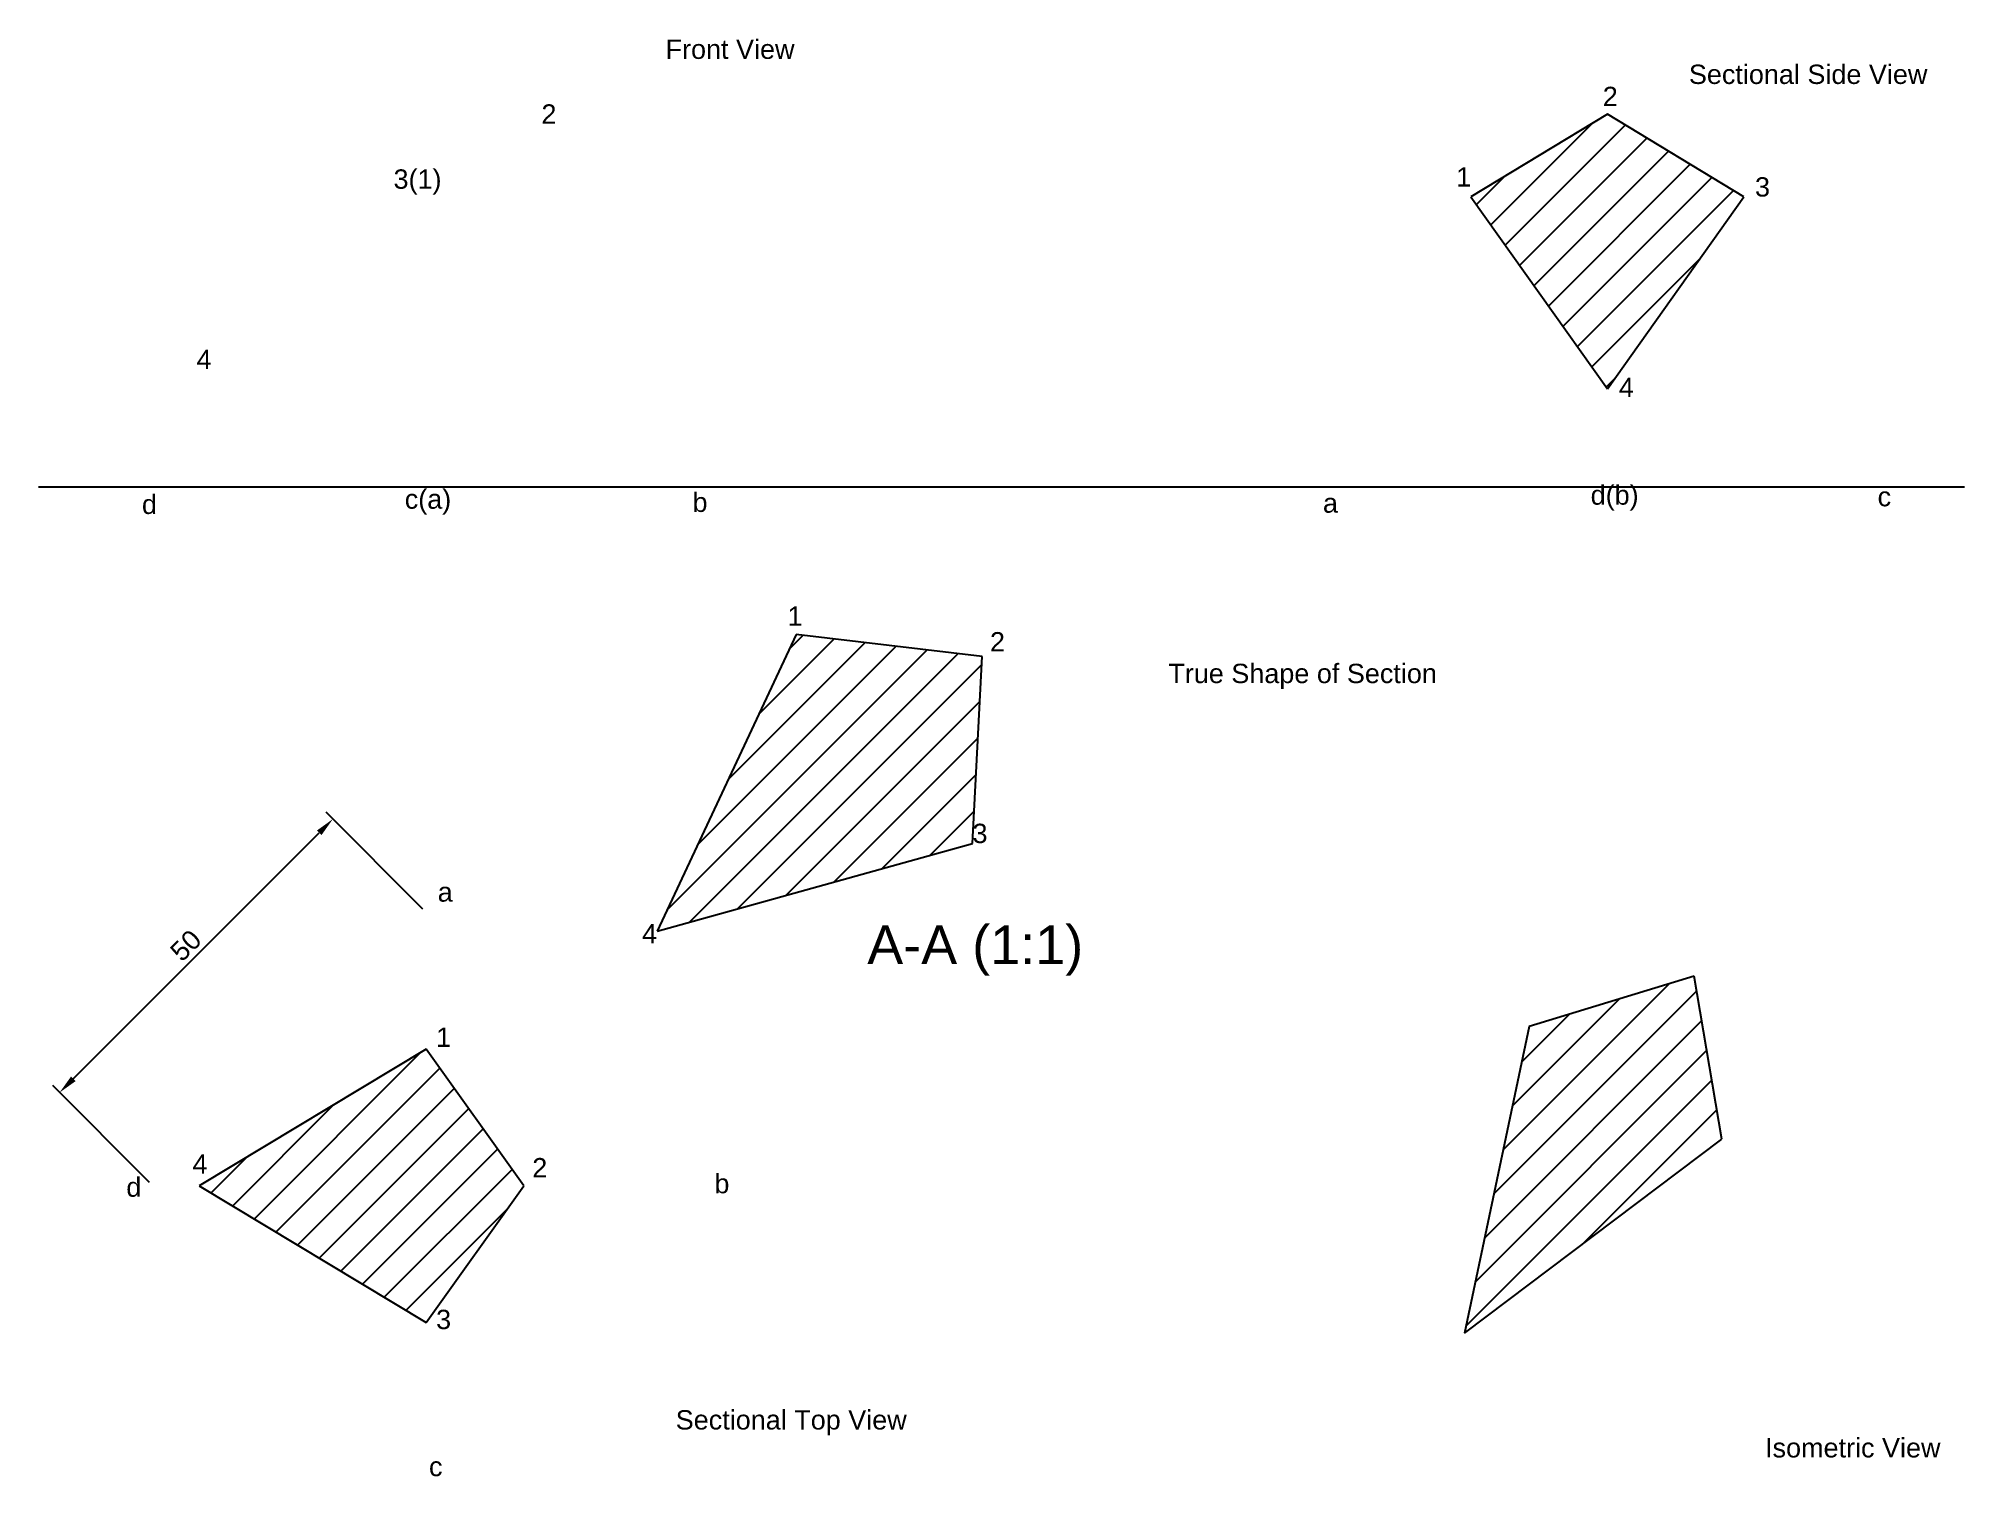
# Paper-space layout 'Layout1' of a CAD drawing. Header units: millimetres. Extents: x 5 to 254, y 4 to 190.
import ezdxf

# ---------------------------------------------------------------- set-up
doc = ezdxf.new("R2010")
doc.units = ezdxf.units.MM
doc.header["$PDMODE"] = 2
doc.header["$PDSIZE"] = 2.5
doc.layers.add('MD_Annotation', color=7, linetype='Continuous', lineweight=25)
doc.styles.get("Standard").update_dxf_attribs({"font": 'arial.ttf'})
doc.dimstyles.new('ISO-25', dxfattribs={"dimtxt": 2.5, "dimasz": 2.5, "dimexe": 1.25, "dimexo": 0.625, "dimtad": 1, "dimtxsty": 'Standard', "dimcen": 2.5, "dimadec": 0, "dimazin": 0, "dimtfac": 1, "dimtmove": 0, "dimatfit": 3, "dimfxl": 1, "dimarcsym": 0})

# ---------------------------------------------------------------- blocks, each defined once
blk = doc.blocks.new('*D15')
at = {"color": 0, "lineweight": -2, "transparency": 16777216}
for p, q in [((54.62, 77.36), (42.09, 89.89)), ((9.38, 55.42), (41.2, 87.24)), ((19.26, 42), (6.73, 54.54))]:
    blk.add_line(p, q, dxfattribs=at)
at = {"color": 0, "transparency": 16777216}
for points in [[(40.91, 87.53), (41.5, 86.94), (42.97, 89.01)], [(9.09, 55.71), (9.68, 55.12), (7.62, 53.65)]]:
    blk.add_solid(points, dxfattribs=at)
at = {"layer": 'Defpoints', "color": 0, "transparency": 16777216}
for p in [(42.97, 89.01), (55.06, 76.92), (19.7, 41.56)]:
    blk.add_point(p, dxfattribs=at)
at = {"color": 0, "transparency": 16777216, "insert": (23.95, 72.67), "char_height": 2.5, "attachment_point": 5, "rotation": 45}
blk.add_mtext('50', dxfattribs=at)

psp = doc.layouts.get("Layout1")

# ---------------------------------------------------------------- hatches: boundary and pattern name
h = psp.add_hatch()
h.set_pattern_fill('ANSI31', color=256)
h.paths.add_polyline_path([(225.559, 169.485), (207.882, 180.171), (190.204, 169.485), (207.882, 144.642)])
h = psp.add_hatch()
h.set_pattern_fill('ANSI31', color=256)
h.paths.add_polyline_path([(126.969, 110.056), (102.916, 112.871), (84.94, 74.528), (125.741, 85.87)])
h = psp.add_hatch()
h.set_pattern_fill('ANSI31', color=256)
h.paths.add_polyline_path([(219.13, 68.704), (197.78, 62.2), (189.411, 22.537), (222.692, 47.603)])
h = psp.add_hatch()
h.set_pattern_fill('ANSI31', color=256)
h.paths.add_polyline_path([(55.06, 59.24), (25.671, 41.562), (55.06, 23.885), (67.7, 41.562)])

# ---------------------------------------------------------------- linework, layer by layer
for p, q in [((207.882, 180.171), (190.204, 169.485)), ((225.559, 169.485), (207.882, 180.171)), ((190.204, 169.485), (207.882, 144.642)), ((207.882, 144.642), (225.559, 169.485)), ((4.889, 131.985), (254.091, 131.985)), ((102.916, 112.871), (84.94, 74.528)), ((126.969, 110.056), (102.917, 112.871)), ((125.741, 85.87), (126.969, 110.056)), ((84.94, 74.528), (125.741, 85.87)), ((219.13, 68.704), (197.78, 62.2)), ((222.692, 47.603), (219.13, 68.704)), ((197.78, 62.2), (189.411, 22.537)), ((55.06, 59.24), (25.671, 41.562)), ((67.7, 41.562), (55.06, 59.24)), ((189.411, 22.537), (222.692, 47.603)), ((25.671, 41.562), (55.06, 23.885)), ((55.06, 23.885), (67.7, 41.562))]:
    psp.add_line(p, q)

# ---------------------------------------------------------------- texts
for s, p in [('Front View', (86.021, 187.328)), ('Sectional Side View', (218.431, 184.085)), ('2', (207.289, 181.224)), ('2', (69.96, 178.952)), ('3(1)', (50.827, 170.537)), ('1', (188.325, 170.813)), ('3', (226.985, 169.526)), ('4', (25.336, 147.205)), ('4', (209.366, 143.582)), ('d(b)', (205.721, 129.674)), ('d', (18.267, 128.472)), ('c(a)', (52.277, 129.151)), ('b', (89.512, 128.737)), ('a', (171.082, 128.637)), ('c', (242.849, 129.466)), ('1', (101.806, 114.018)), ('2', (127.999, 110.695)), ('True Shape of Section', (151.076, 106.598)), ('3', (125.741, 85.911)), ('a', (56.539, 78.333)), ('4', (82.984, 72.945)), ('1', (56.332, 59.552)), ('4', (24.817, 43.159)), ('2', (68.776, 42.675)), ('d', (16.252, 40.171)), ('b', (92.347, 40.62)), ('3', (56.332, 23.052)), ('Sectional Top View', (87.336, 10.067)), ('Isometric View', (228.288, 6.455)), ('c', (55.41, 4.029))]:
    psp.add_text(s, height=2.5).set_placement(p)
at = {"layer": 'MD_Annotation', "insert": (126.089, 68.748), "char_height": 5, "width": 30.21487, "attachment_point": 8}
psp.add_mtext('A-A (1:1)', dxfattribs=at)

# ---------------------------------------------------------------- dimensions: what is measured, and where the dimension line sits
dim = psp.add_aligned_dim(p1=(19.704, 41.562), p2=(55.06, 76.918), distance=17.096, dimstyle='ISO-25', override={"dimlfac": -1})
dim.commit()
dim.dimension.update_dxf_attribs({"geometry": '*D15', "text_midpoint": (23.948, 72.673)})

doc.saveas('drawing.dxf')
